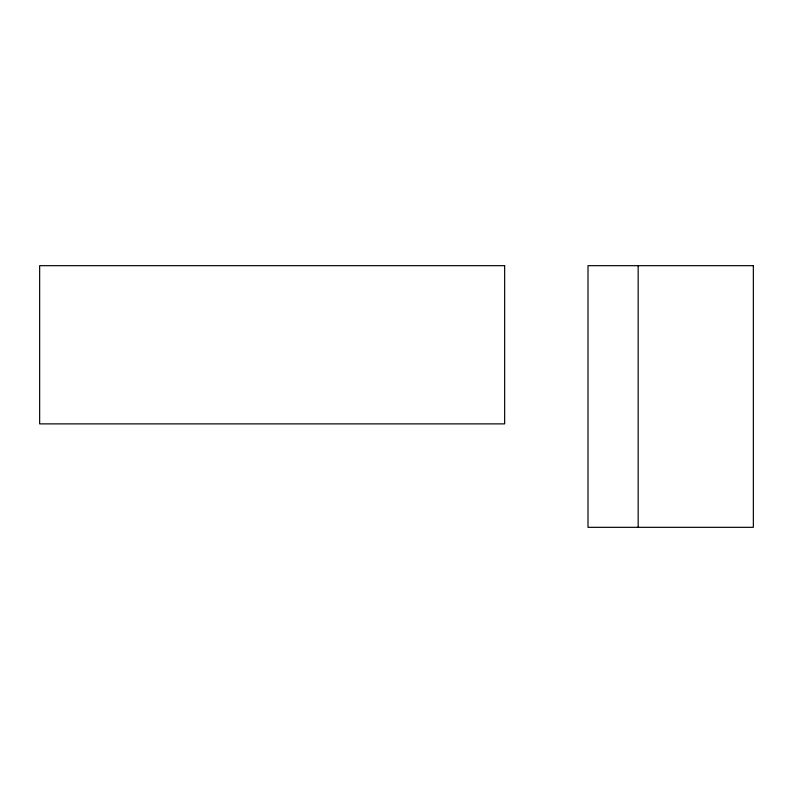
<?xml version="1.0" encoding="UTF-8"?>
<svg xmlns="http://www.w3.org/2000/svg" width="793" height="793" viewBox="0 0 793 793"><rect width="100%" height="100%" fill="white"/><g stroke="black" fill="none" stroke-linecap="round" stroke-linejoin="round"><path stroke-width="1.19" d="M638.167 265.675L638.167 527.325M504.655 265.675L39.65 265.675L39.65 423.878L504.655 423.878L504.655 265.675M753.35 265.675L588.01 265.675L588.01 527.325L753.35 527.325L753.35 265.675"/></g></svg>
